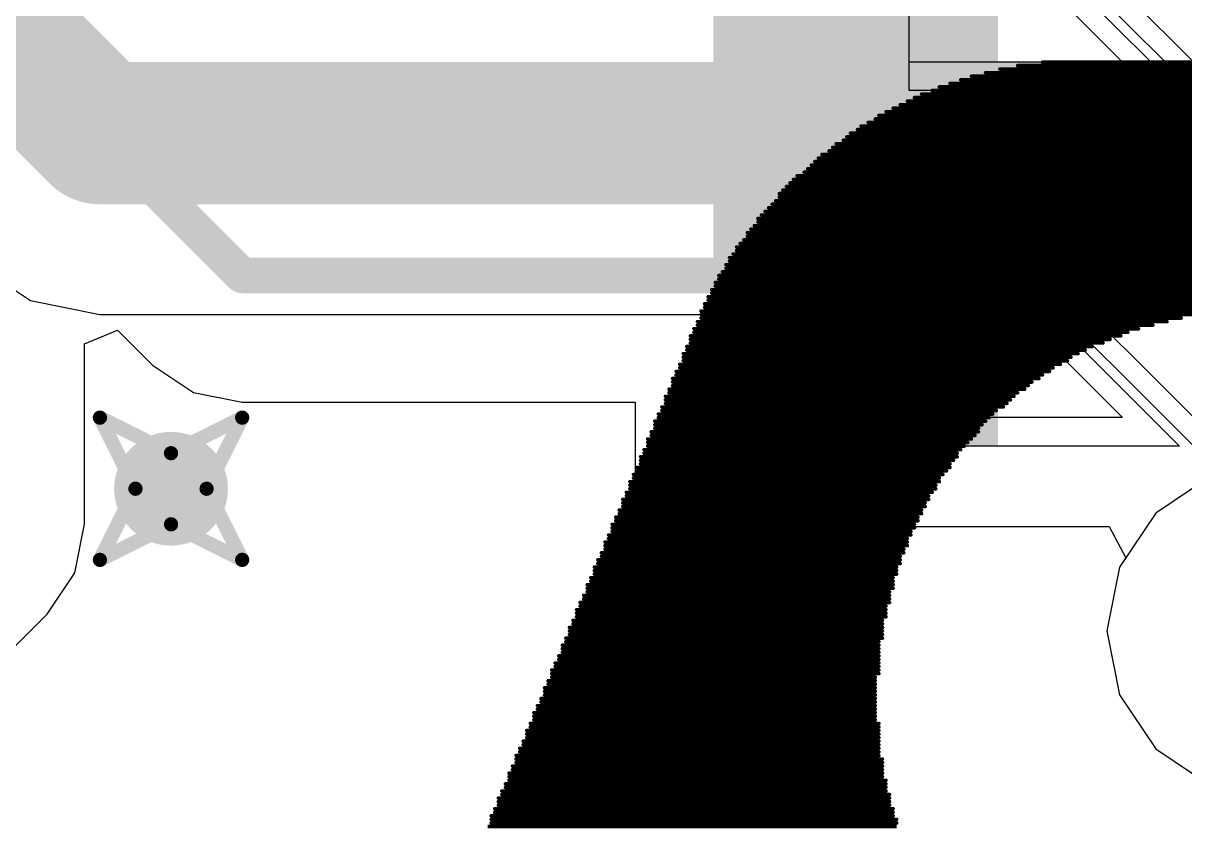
# Model space of a CAD drawing. Header units: millimetres. Extents: x 2.26 to 6.57, y 1.2 to 4.64.
# Drawn here: x 4.0575 to 4.2208, y 1.5259 to 1.6386 of the extents above; entities that cross this region are included whole.
import ezdxf

# ---------------------------------------------------------------- set-up
doc = ezdxf.new("R2010")
doc.units = ezdxf.units.MM
doc.header["$MEASUREMENT"] = 0
for name, color, linetype in [('BottomLayer', 5, 'Continuous'), ('BottomPaste', 16, 'Continuous'), ('BottomSolder', 6, 'Continuous'), ('DrillDrawing', 1, 'Continuous'), ('MultiLayer', 9, 'Continuous'), ('TopLayer', 1, 'Continuous'), ('TopOverlay', 2, 'Continuous'), ('ViaHoleLayer', 16, 'Continuous')]:
    doc.layers.add(name, color=color, linetype=linetype)

# ---------------------------------------------------------------- blocks, each defined once
blk = doc.blocks.new('ST_LOGO_10___3')
at = {"layer": 'TopOverlay', "const_width": 0.0005}
for points in [[(-0.121, 0.1095), (0.219, 0.1095)], [(-0.1175, 0.11), (0.2185, 0.11)], [(-0.1275, 0.108), (0.22, 0.108)], [(-0.1255, 0.1085), (0.22, 0.1085)], [(-0.1235, 0.109), (0.2195, 0.109)], [(-0.133, 0.106), (0.22, 0.106)], [(-0.132, 0.1065), (0.22, 0.1065)], [(-0.1305, 0.107), (0.22, 0.107)], [(-0.129, 0.1075), (0.22, 0.1075)], [(-0.1365, 0.1045), (0.2195, 0.1045)], [(-0.1355, 0.105), (0.22, 0.105)], [(-0.1345, 0.1055), (0.22, 0.1055)], [(-0.1395, 0.103), (0.219, 0.103)], [(-0.1385, 0.1035), (0.219, 0.1035)], [(-0.1375, 0.104), (0.2195, 0.104)], [(-0.143, 0.101), (0.218, 0.101)], [(-0.142, 0.1015), (0.2185, 0.1015)], [(-0.141, 0.102), (0.2185, 0.102)], [(-0.1405, 0.1025), (0.219, 0.1025)], [(-0.145, 0.0995), (0.2175, 0.0995)], [(-0.1445, 0.1), (0.218, 0.1)], [(-0.1435, 0.1005), (0.218, 0.1005)], [(-0.147, 0.098), (0.217, 0.098)], [(-0.1465, 0.0985), (0.217, 0.0985)], [(-0.1455, 0.099), (0.2175, 0.099)], [(-0.149, 0.0965), (0.2165, 0.0965)], [(-0.1485, 0.097), (0.2165, 0.097)], [(-0.1475, 0.0975), (0.2165, 0.0975)], [(-0.151, 0.0945), (0.2155, 0.0945)], [(-0.1505, 0.095), (0.2155, 0.095)], [(-0.15, 0.0955), (0.216, 0.0955)], [(-0.1495, 0.096), (0.216, 0.096)], [(-0.153, 0.093), (0.215, 0.093)], [(-0.1525, 0.0935), (0.215, 0.0935)], [(-0.152, 0.094), (0.2155, 0.094)], [(-0.1545, 0.0915), (0.214, 0.0915)], [(-0.154, 0.092), (0.2145, 0.092)], [(-0.1535, 0.0925), (0.2145, 0.0925)], [(-0.1555, 0.09), (0.2135, 0.09)], [(-0.155, 0.0905), (0.214, 0.0905)], [(-0.1545, 0.091), (0.214, 0.091)], [(-0.1575, 0.088), (0.213, 0.088)], [(-0.157, 0.0885), (0.213, 0.0885)], [(-0.1565, 0.089), (0.213, 0.089)], [(-0.156, 0.0895), (0.2135, 0.0895)], [(-0.1585, 0.0865), (0.212, 0.0865)], [(-0.158, 0.087), (0.2125, 0.087)], [(-0.1575, 0.0875), (0.2125, 0.0875)], [(-0.1595, 0.085), (0.2115, 0.085)], [(-0.159, 0.086), (0.212, 0.086)], [(-0.159, 0.0855), (0.212, 0.0855)], [(-0.1605, 0.084), (0.211, 0.084)], [(-0.1605, 0.0835), (0.211, 0.0835)], [(-0.16, 0.0845), (0.2115, 0.0845)], [(-0.162, 0.0815), (0.21, 0.0815)], [(-0.1615, 0.0825), (0.2105, 0.0825)], [(-0.1615, 0.082), (0.2105, 0.082)], [(-0.161, 0.083), (0.2105, 0.083)], [(-0.163, 0.08), (0.2095, 0.08)], [(-0.1625, 0.0805), (0.2095, 0.0805)], [(-0.162, 0.081), (0.21, 0.081)], [(-0.1635, 0.079), (0.209, 0.079)], [(-0.1635, 0.0785), (0.209, 0.0785)], [(-0.163, 0.0795), (0.2095, 0.0795)], [(-0.1645, 0.077), (0.208, 0.077)], [(-0.1645, 0.0765), (0.208, 0.0765)], [(-0.164, 0.078), (0.2085, 0.078)], [(-0.164, 0.0775), (0.2085, 0.0775)], [(-0.1655, 0.075), (-0.092, 0.075)], [(-0.165, 0.076), (0.207, 0.076)], [(-0.165, 0.0755), (0.2055, 0.0755)], [(-0.166, 0.0735), (-0.1, 0.0735)], [(-0.1655, 0.0745), (-0.0955, 0.0745)], [(-0.1655, 0.074), (-0.098, 0.074)], [(-0.1665, 0.0725), (-0.104, 0.0725)], [(-0.1665, 0.072), (-0.1055, 0.072)], [(-0.166, 0.073), (-0.102, 0.073)], [(-0.1675, 0.07), (-0.1105, 0.07)], [(-0.167, 0.0715), (-0.1065, 0.0715)], [(-0.167, 0.071), (-0.108, 0.071)], [(-0.167, 0.0705), (-0.109, 0.0705)], [(-0.168, 0.069), (-0.1125, 0.069)], [(-0.168, 0.0685), (-0.1135, 0.0685)], [(-0.1675, 0.0695), (-0.1115, 0.0695)], [(-0.1685, 0.0675), (-0.115, 0.0675)], [(-0.1685, 0.067), (-0.116, 0.067)], [(-0.168, 0.068), (-0.114, 0.068)], [(-0.1695, 0.0655), (-0.118, 0.0655)], [(-0.169, 0.0665), (-0.1165, 0.0665)], [(-0.169, 0.066), (-0.1175, 0.066)], [(-0.17, 0.064), (-0.12, 0.064)], [(-0.17, 0.0635), (-0.121, 0.0635)], [(-0.1695, 0.065), (-0.119, 0.065)], [(-0.1695, 0.0645), (-0.1195, 0.0645)], [(-0.1705, 0.063), (-0.1215, 0.063)], [(-0.1705, 0.0625), (-0.122, 0.0625)], [(-0.1705, 0.062), (-0.1225, 0.062)], [(-0.1715, 0.0605), (-0.1245, 0.0605)], [(-0.171, 0.0615), (-0.123, 0.0615)], [(-0.171, 0.061), (-0.124, 0.061)], [(-0.172, 0.0595), (-0.1255, 0.0595)], [(-0.172, 0.059), (-0.126, 0.059)], [(-0.1715, 0.06), (-0.125, 0.06)], [(-0.173, 0.057), (-0.1275, 0.057)], [(-0.1725, 0.058), (-0.1265, 0.058)], [(-0.1725, 0.0575), (-0.127, 0.0575)], [(-0.172, 0.0585), (-0.1265, 0.0585)], [(-0.1735, 0.0555), (-0.129, 0.0555)], [(-0.173, 0.0565), (-0.128, 0.0565)], [(-0.173, 0.056), (-0.1285, 0.056)], [(-0.174, 0.0545), (-0.1295, 0.0545)], [(-0.174, 0.054), (-0.13, 0.054)], [(-0.1735, 0.055), (-0.1295, 0.055)], [(-0.175, 0.052), (-0.1315, 0.052)], [(-0.1745, 0.053), (-0.1305, 0.053)], [(-0.1745, 0.0525), (-0.131, 0.0525)], [(-0.174, 0.0535), (-0.1305, 0.0535)], [(-0.1755, 0.051), (-0.132, 0.051)], [(-0.1755, 0.0505), (-0.1325, 0.0505)], [(-0.175, 0.0515), (-0.132, 0.0515)], [(-0.176, 0.0495), (-0.133, 0.0495)], [(-0.176, 0.049), (-0.1335, 0.049)], [(-0.1755, 0.05), (-0.1325, 0.05)], [(-0.1765, 0.0485), (-0.1335, 0.0485)], [(-0.1765, 0.048), (-0.134, 0.048)], [(-0.1765, 0.0475), (-0.134, 0.0475)], [(-0.1775, 0.046), (-0.135, 0.046)], [(-0.1775, 0.0455), (-0.135, 0.0455)], [(-0.177, 0.047), (-0.1345, 0.047)], [(-0.177, 0.0465), (-0.1345, 0.0465)], [(-0.178, 0.045), (-0.1355, 0.045)], [(-0.178, 0.0445), (-0.1355, 0.0445)], [(-0.178, 0.044), (-0.136, 0.044)], [(-0.179, 0.0425), (-0.1365, 0.0425)], [(-0.1785, 0.0435), (-0.136, 0.0435)], [(-0.1785, 0.043), (-0.1365, 0.043)], [(-0.1795, 0.041), (-0.137, 0.041)], [(-0.179, 0.042), (-0.1365, 0.042)], [(-0.179, 0.0415), (-0.137, 0.0415)], [(-0.1805, 0.039), (-0.138, 0.039)], [(-0.18, 0.04), (-0.1375, 0.04)], [(-0.18, 0.0395), (-0.1375, 0.0395)], [(-0.1795, 0.0405), (-0.1375, 0.0405)], [(-0.181, 0.0375), (-0.1385, 0.0375)], [(-0.1805, 0.0385), (-0.138, 0.0385)], [(-0.1805, 0.038), (-0.138, 0.038)], [(-0.1815, 0.0365), (-0.1385, 0.0365)], [(-0.1815, 0.036), (-0.1385, 0.036)], [(-0.181, 0.037), (-0.1385, 0.037)], [(-0.182, 0.035), (-0.139, 0.035)], [(-0.182, 0.0345), (-0.139, 0.0345)], [(-0.1815, 0.0355), (-0.139, 0.0355)], [(-0.183, 0.033), (-0.1395, 0.033)], [(-0.183, 0.0325), (-0.1395, 0.0325)], [(-0.1825, 0.034), (-0.139, 0.034)], [(-0.1825, 0.0335), (-0.1395, 0.0335)], [(-0.1835, 0.0315), (-0.14, 0.0315)], [(-0.1835, 0.031), (-0.14, 0.031)], [(-0.183, 0.032), (-0.1395, 0.032)], [(-0.184, 0.0305), (-0.14, 0.0305)], [(-0.184, 0.03), (-0.14, 0.03)], [(-0.184, 0.0295), (-0.14, 0.0295)], [(-0.185, 0.028), (-0.1405, 0.028)], [(-0.1845, 0.029), (-0.14, 0.029)], [(-0.1845, 0.0285), (-0.1405, 0.0285)], [(-0.1855, 0.0265), (-0.1405, 0.0265)], [(-0.1855, 0.026), (-0.1405, 0.026)], [(-0.185, 0.0275), (-0.1405, 0.0275)], [(-0.185, 0.027), (-0.1405, 0.027)], [(-0.1865, 0.0245), (-0.1405, 0.0245)], [(-0.186, 0.0255), (-0.1405, 0.0255)], [(-0.186, 0.025), (-0.1405, 0.025)], [(-0.187, 0.023), (-0.141, 0.023)], [(-0.1865, 0.024), (-0.1405, 0.024)], [(-0.1865, 0.0235), (-0.141, 0.0235)], [(-0.1875, 0.022), (-0.141, 0.022)], [(-0.1875, 0.0215), (-0.141, 0.0215)], [(-0.1875, 0.021), (-0.141, 0.021)], [(-0.187, 0.0225), (-0.141, 0.0225)], [(-0.1885, 0.0195), (-0.141, 0.0195)], [(-0.188, 0.0205), (-0.141, 0.0205)], [(-0.188, 0.02), (-0.141, 0.02)], [(-0.189, 0.0185), (-0.141, 0.0185)], [(-0.189, 0.018), (-0.141, 0.018)], [(-0.1885, 0.019), (-0.141, 0.019)], [(-0.1895, 0.017), (-0.1405, 0.017)], [(-0.1895, 0.0165), (-0.1405, 0.0165)], [(-0.189, 0.0175), (-0.141, 0.0175)], [(-0.1905, 0.0145), (-0.1405, 0.0145)], [(-0.19, 0.016), (-0.1405, 0.016)], [(-0.19, 0.0155), (-0.1405, 0.0155)], [(-0.19, 0.015), (-0.1405, 0.015)], [(-0.191, 0.0135), (-0.1405, 0.0135)], [(-0.191, 0.013), (-0.1405, 0.013)], [(-0.1905, 0.014), (-0.1405, 0.014)], [(-0.1915, 0.0125), (-0.1405, 0.0125)], [(-0.1915, 0.012), (-0.14, 0.012)], [(-0.1915, 0.0115), (-0.14, 0.0115)], [(-0.1925, 0.01), (-0.14, 0.01)], [(-0.192, 0.011), (-0.14, 0.011)], [(-0.192, 0.0105), (-0.14, 0.0105)], [(-0.193, 0.0085), (-0.1395, 0.0085)], [(-0.193, 0.008), (-0.1395, 0.008)], [(-0.1925, 0.0095), (-0.14, 0.0095)], [(-0.1925, 0.009), (-0.1395, 0.009)], [(-0.194, 0.0065), (-0.139, 0.0065)], [(-0.1935, 0.0075), (-0.1395, 0.0075)], [(-0.1935, 0.007), (-0.139, 0.007)], [(-0.1945, 0.005), (-0.1385, 0.005)], [(-0.194, 0.006), (-0.139, 0.006)], [(-0.194, 0.0055), (-0.139, 0.0055)], [(-0.195, 0.004), (-0.1385, 0.004)], [(-0.195, 0.0035), (-0.138, 0.0035)], [(-0.1945, 0.0045), (-0.1385, 0.0045)], [(-0.1955, 0.0025), (-0.138, 0.0025)], [(-0.195, 0.003), (-0.138, 0.003)]]:
    blk.add_lwpolyline(points, dxfattribs=at)
at = {"layer": 'TopOverlay', "const_width": 0.00025}
for points in [[(-0.121125, 0.1095, 1), (-0.120875, 0.1095, 1)], [(-0.117625, 0.11, 1), (-0.117375, 0.11, 1)], [(-0.127625, 0.108, 1), (-0.127375, 0.108, 1)], [(-0.125625, 0.1085, 1), (-0.125375, 0.1085, 1)], [(-0.123625, 0.109, 1), (-0.123375, 0.109, 1)], [(-0.133125, 0.106, 1), (-0.132875, 0.106, 1)], [(-0.132125, 0.1065, 1), (-0.131875, 0.1065, 1)], [(-0.130625, 0.107, 1), (-0.130375, 0.107, 1)], [(-0.129125, 0.1075, 1), (-0.128875, 0.1075, 1)], [(-0.136625, 0.1045, 1), (-0.136375, 0.1045, 1)], [(-0.135625, 0.105, 1), (-0.135375, 0.105, 1)], [(-0.134625, 0.1055, 1), (-0.134375, 0.1055, 1)], [(-0.139625, 0.103, 1), (-0.139375, 0.103, 1)], [(-0.138625, 0.1035, 1), (-0.138375, 0.1035, 1)], [(-0.137625, 0.104, 1), (-0.137375, 0.104, 1)], [(-0.143125, 0.101, 1), (-0.142875, 0.101, 1)], [(-0.142125, 0.1015, 1), (-0.141875, 0.1015, 1)], [(-0.141125, 0.102, 1), (-0.140875, 0.102, 1)], [(-0.140625, 0.1025, 1), (-0.140375, 0.1025, 1)], [(-0.145125, 0.0995, 1), (-0.144875, 0.0995, 1)], [(-0.144625, 0.1, 1), (-0.144375, 0.1, 1)], [(-0.143625, 0.1005, 1), (-0.143375, 0.1005, 1)], [(-0.147125, 0.098, 1), (-0.146875, 0.098, 1)], [(-0.146625, 0.0985, 1), (-0.146375, 0.0985, 1)], [(-0.145625, 0.099, 1), (-0.145375, 0.099, 1)], [(-0.149125, 0.0965, 1), (-0.148875, 0.0965, 1)], [(-0.148625, 0.097, 1), (-0.148375, 0.097, 1)], [(-0.147625, 0.0975, 1), (-0.147375, 0.0975, 1)], [(-0.151125, 0.0945, 1), (-0.150875, 0.0945, 1)], [(-0.150625, 0.095, 1), (-0.150375, 0.095, 1)], [(-0.150125, 0.0955, 1), (-0.149875, 0.0955, 1)], [(-0.149625, 0.096, 1), (-0.149375, 0.096, 1)], [(-0.153125, 0.093, 1), (-0.152875, 0.093, 1)], [(-0.152625, 0.0935, 1), (-0.152375, 0.0935, 1)], [(-0.152125, 0.094, 1), (-0.151875, 0.094, 1)], [(-0.154625, 0.0915, 1), (-0.154375, 0.0915, 1)], [(-0.154125, 0.092, 1), (-0.153875, 0.092, 1)], [(-0.153625, 0.0925, 1), (-0.153375, 0.0925, 1)], [(-0.155625, 0.09, 1), (-0.155375, 0.09, 1)], [(-0.155125, 0.0905, 1), (-0.154875, 0.0905, 1)], [(-0.154625, 0.091, 1), (-0.154375, 0.091, 1)], [(-0.157625, 0.088, 1), (-0.157375, 0.088, 1)], [(-0.157125, 0.0885, 1), (-0.156875, 0.0885, 1)], [(-0.156625, 0.089, 1), (-0.156375, 0.089, 1)], [(-0.156125, 0.0895, 1), (-0.155875, 0.0895, 1)], [(-0.158625, 0.0865, 1), (-0.158375, 0.0865, 1)], [(-0.158125, 0.087, 1), (-0.157875, 0.087, 1)], [(-0.157625, 0.0875, 1), (-0.157375, 0.0875, 1)], [(-0.159625, 0.085, 1), (-0.159375, 0.085, 1)], [(-0.159125, 0.086, 1), (-0.158875, 0.086, 1)], [(-0.159125, 0.0855, 1), (-0.158875, 0.0855, 1)], [(-0.160625, 0.084, 1), (-0.160375, 0.084, 1)], [(-0.160625, 0.0835, 1), (-0.160375, 0.0835, 1)], [(-0.160125, 0.0845, 1), (-0.159875, 0.0845, 1)], [(-0.162125, 0.0815, 1), (-0.161875, 0.0815, 1)], [(-0.161625, 0.0825, 1), (-0.161375, 0.0825, 1)], [(-0.161625, 0.082, 1), (-0.161375, 0.082, 1)], [(-0.161125, 0.083, 1), (-0.160875, 0.083, 1)], [(-0.163125, 0.08, 1), (-0.162875, 0.08, 1)], [(-0.162625, 0.0805, 1), (-0.162375, 0.0805, 1)], [(-0.162125, 0.081, 1), (-0.161875, 0.081, 1)], [(-0.163625, 0.079, 1), (-0.163375, 0.079, 1)], [(-0.163625, 0.0785, 1), (-0.163375, 0.0785, 1)], [(-0.163125, 0.0795, 1), (-0.162875, 0.0795, 1)], [(-0.164625, 0.077, 1), (-0.164375, 0.077, 1)], [(-0.164625, 0.0765, 1), (-0.164375, 0.0765, 1)], [(-0.164125, 0.078, 1), (-0.163875, 0.078, 1)], [(-0.164125, 0.0775, 1), (-0.163875, 0.0775, 1)], [(-0.165625, 0.075, 1), (-0.165375, 0.075, 1)], [(-0.165125, 0.076, 1), (-0.164875, 0.076, 1)], [(-0.165125, 0.0755, 1), (-0.164875, 0.0755, 1)], [(-0.166125, 0.0735, 1), (-0.165875, 0.0735, 1)], [(-0.165625, 0.0745, 1), (-0.165375, 0.0745, 1)], [(-0.165625, 0.074, 1), (-0.165375, 0.074, 1)], [(-0.100125, 0.0735, 1), (-0.099875, 0.0735, 1)], [(-0.098125, 0.074, 1), (-0.097875, 0.074, 1)], [(-0.166625, 0.0725, 1), (-0.166375, 0.0725, 1)], [(-0.166625, 0.072, 1), (-0.166375, 0.072, 1)], [(-0.166125, 0.073, 1), (-0.165875, 0.073, 1)], [(-0.105625, 0.072, 1), (-0.105375, 0.072, 1)], [(-0.104125, 0.0725, 1), (-0.103875, 0.0725, 1)], [(-0.102125, 0.073, 1), (-0.101875, 0.073, 1)], [(-0.167625, 0.07, 1), (-0.167375, 0.07, 1)], [(-0.167125, 0.0715, 1), (-0.166875, 0.0715, 1)], [(-0.167125, 0.071, 1), (-0.166875, 0.071, 1)], [(-0.167125, 0.0705, 1), (-0.166875, 0.0705, 1)], [(-0.110625, 0.07, 1), (-0.110375, 0.07, 1)], [(-0.109125, 0.0705, 1), (-0.108875, 0.0705, 1)], [(-0.108125, 0.071, 1), (-0.107875, 0.071, 1)], [(-0.106625, 0.0715, 1), (-0.106375, 0.0715, 1)], [(-0.168125, 0.069, 1), (-0.167875, 0.069, 1)], [(-0.168125, 0.0685, 1), (-0.167875, 0.0685, 1)], [(-0.167625, 0.0695, 1), (-0.167375, 0.0695, 1)], [(-0.113625, 0.0685, 1), (-0.113375, 0.0685, 1)], [(-0.112625, 0.069, 1), (-0.112375, 0.069, 1)], [(-0.111625, 0.0695, 1), (-0.111375, 0.0695, 1)], [(-0.168625, 0.0675, 1), (-0.168375, 0.0675, 1)], [(-0.168625, 0.067, 1), (-0.168375, 0.067, 1)], [(-0.168125, 0.068, 1), (-0.167875, 0.068, 1)], [(-0.116125, 0.067, 1), (-0.115875, 0.067, 1)], [(-0.115125, 0.0675, 1), (-0.114875, 0.0675, 1)], [(-0.114125, 0.068, 1), (-0.113875, 0.068, 1)], [(-0.169625, 0.0655, 1), (-0.169375, 0.0655, 1)], [(-0.169125, 0.0665, 1), (-0.168875, 0.0665, 1)], [(-0.169125, 0.066, 1), (-0.168875, 0.066, 1)], [(-0.118125, 0.0655, 1), (-0.117875, 0.0655, 1)], [(-0.117625, 0.066, 1), (-0.117375, 0.066, 1)], [(-0.116625, 0.0665, 1), (-0.116375, 0.0665, 1)], [(-0.170125, 0.064, 1), (-0.169875, 0.064, 1)], [(-0.170125, 0.0635, 1), (-0.169875, 0.0635, 1)], [(-0.169625, 0.065, 1), (-0.169375, 0.065, 1)], [(-0.169625, 0.0645, 1), (-0.169375, 0.0645, 1)], [(-0.121125, 0.0635, 1), (-0.120875, 0.0635, 1)], [(-0.120125, 0.064, 1), (-0.119875, 0.064, 1)], [(-0.119625, 0.0645, 1), (-0.119375, 0.0645, 1)], [(-0.119125, 0.065, 1), (-0.118875, 0.065, 1)], [(-0.170625, 0.063, 1), (-0.170375, 0.063, 1)], [(-0.170625, 0.0625, 1), (-0.170375, 0.0625, 1)], [(-0.170625, 0.062, 1), (-0.170375, 0.062, 1)], [(-0.122625, 0.062, 1), (-0.122375, 0.062, 1)], [(-0.122125, 0.0625, 1), (-0.121875, 0.0625, 1)], [(-0.121625, 0.063, 1), (-0.121375, 0.063, 1)], [(-0.171625, 0.0605, 1), (-0.171375, 0.0605, 1)], [(-0.171125, 0.0615, 1), (-0.170875, 0.0615, 1)], [(-0.171125, 0.061, 1), (-0.170875, 0.061, 1)], [(-0.124625, 0.0605, 1), (-0.124375, 0.0605, 1)], [(-0.124125, 0.061, 1), (-0.123875, 0.061, 1)], [(-0.123125, 0.0615, 1), (-0.122875, 0.0615, 1)], [(-0.172125, 0.0595, 1), (-0.171875, 0.0595, 1)], [(-0.172125, 0.059, 1), (-0.171875, 0.059, 1)], [(-0.171625, 0.06, 1), (-0.171375, 0.06, 1)], [(-0.126125, 0.059, 1), (-0.125875, 0.059, 1)], [(-0.125625, 0.0595, 1), (-0.125375, 0.0595, 1)], [(-0.125125, 0.06, 1), (-0.124875, 0.06, 1)], [(-0.173125, 0.057, 1), (-0.172875, 0.057, 1)], [(-0.172625, 0.058, 1), (-0.172375, 0.058, 1)], [(-0.172625, 0.0575, 1), (-0.172375, 0.0575, 1)], [(-0.172125, 0.0585, 1), (-0.171875, 0.0585, 1)], [(-0.127625, 0.057, 1), (-0.127375, 0.057, 1)], [(-0.127125, 0.0575, 1), (-0.126875, 0.0575, 1)], [(-0.126625, 0.0585, 1), (-0.126375, 0.0585, 1)], [(-0.126625, 0.058, 1), (-0.126375, 0.058, 1)], [(-0.173625, 0.0555, 1), (-0.173375, 0.0555, 1)], [(-0.173125, 0.0565, 1), (-0.172875, 0.0565, 1)], [(-0.173125, 0.056, 1), (-0.172875, 0.056, 1)], [(-0.129125, 0.0555, 1), (-0.128875, 0.0555, 1)], [(-0.128625, 0.056, 1), (-0.128375, 0.056, 1)], [(-0.128125, 0.0565, 1), (-0.127875, 0.0565, 1)], [(-0.174125, 0.0545, 1), (-0.173875, 0.0545, 1)], [(-0.174125, 0.054, 1), (-0.173875, 0.054, 1)], [(-0.173625, 0.055, 1), (-0.173375, 0.055, 1)], [(-0.130125, 0.054, 1), (-0.129875, 0.054, 1)], [(-0.129625, 0.055, 1), (-0.129375, 0.055, 1)], [(-0.129625, 0.0545, 1), (-0.129375, 0.0545, 1)], [(-0.175125, 0.052, 1), (-0.174875, 0.052, 1)], [(-0.174625, 0.053, 1), (-0.174375, 0.053, 1)], [(-0.174625, 0.0525, 1), (-0.174375, 0.0525, 1)], [(-0.174125, 0.0535, 1), (-0.173875, 0.0535, 1)], [(-0.131625, 0.052, 1), (-0.131375, 0.052, 1)], [(-0.131125, 0.0525, 1), (-0.130875, 0.0525, 1)], [(-0.130625, 0.0535, 1), (-0.130375, 0.0535, 1)], [(-0.130625, 0.053, 1), (-0.130375, 0.053, 1)], [(-0.175625, 0.051, 1), (-0.175375, 0.051, 1)], [(-0.175625, 0.0505, 1), (-0.175375, 0.0505, 1)], [(-0.175125, 0.0515, 1), (-0.174875, 0.0515, 1)], [(-0.132625, 0.0505, 1), (-0.132375, 0.0505, 1)], [(-0.132125, 0.0515, 1), (-0.131875, 0.0515, 1)], [(-0.132125, 0.051, 1), (-0.131875, 0.051, 1)], [(-0.176125, 0.0495, 1), (-0.175875, 0.0495, 1)], [(-0.176125, 0.049, 1), (-0.175875, 0.049, 1)], [(-0.175625, 0.05, 1), (-0.175375, 0.05, 1)], [(-0.133625, 0.049, 1), (-0.133375, 0.049, 1)], [(-0.133125, 0.0495, 1), (-0.132875, 0.0495, 1)], [(-0.132625, 0.05, 1), (-0.132375, 0.05, 1)], [(-0.176625, 0.0485, 1), (-0.176375, 0.0485, 1)], [(-0.176625, 0.048, 1), (-0.176375, 0.048, 1)], [(-0.176625, 0.0475, 1), (-0.176375, 0.0475, 1)], [(-0.134125, 0.048, 1), (-0.133875, 0.048, 1)], [(-0.134125, 0.0475, 1), (-0.133875, 0.0475, 1)], [(-0.133625, 0.0485, 1), (-0.133375, 0.0485, 1)], [(-0.177625, 0.046, 1), (-0.177375, 0.046, 1)], [(-0.177625, 0.0455, 1), (-0.177375, 0.0455, 1)], [(-0.177125, 0.047, 1), (-0.176875, 0.047, 1)], [(-0.177125, 0.0465, 1), (-0.176875, 0.0465, 1)], [(-0.135125, 0.046, 1), (-0.134875, 0.046, 1)], [(-0.135125, 0.0455, 1), (-0.134875, 0.0455, 1)], [(-0.134625, 0.047, 1), (-0.134375, 0.047, 1)], [(-0.134625, 0.0465, 1), (-0.134375, 0.0465, 1)], [(-0.178125, 0.045, 1), (-0.177875, 0.045, 1)], [(-0.178125, 0.0445, 1), (-0.177875, 0.0445, 1)], [(-0.178125, 0.044, 1), (-0.177875, 0.044, 1)], [(-0.136125, 0.044, 1), (-0.135875, 0.044, 1)], [(-0.135625, 0.045, 1), (-0.135375, 0.045, 1)], [(-0.135625, 0.0445, 1), (-0.135375, 0.0445, 1)], [(-0.179125, 0.0425, 1), (-0.178875, 0.0425, 1)], [(-0.178625, 0.0435, 1), (-0.178375, 0.0435, 1)], [(-0.178625, 0.043, 1), (-0.178375, 0.043, 1)], [(-0.136625, 0.043, 1), (-0.136375, 0.043, 1)], [(-0.136625, 0.0425, 1), (-0.136375, 0.0425, 1)], [(-0.136125, 0.0435, 1), (-0.135875, 0.0435, 1)], [(-0.179625, 0.041, 1), (-0.179375, 0.041, 1)], [(-0.179125, 0.042, 1), (-0.178875, 0.042, 1)], [(-0.179125, 0.0415, 1), (-0.178875, 0.0415, 1)], [(-0.137125, 0.0415, 1), (-0.136875, 0.0415, 1)], [(-0.137125, 0.041, 1), (-0.136875, 0.041, 1)], [(-0.136625, 0.042, 1), (-0.136375, 0.042, 1)], [(-0.180625, 0.039, 1), (-0.180375, 0.039, 1)], [(-0.180125, 0.04, 1), (-0.179875, 0.04, 1)], [(-0.180125, 0.0395, 1), (-0.179875, 0.0395, 1)], [(-0.179625, 0.0405, 1), (-0.179375, 0.0405, 1)], [(-0.138125, 0.039, 1), (-0.137875, 0.039, 1)], [(-0.137625, 0.0405, 1), (-0.137375, 0.0405, 1)], [(-0.137625, 0.04, 1), (-0.137375, 0.04, 1)], [(-0.137625, 0.0395, 1), (-0.137375, 0.0395, 1)], [(-0.181125, 0.0375, 1), (-0.180875, 0.0375, 1)], [(-0.180625, 0.0385, 1), (-0.180375, 0.0385, 1)], [(-0.180625, 0.038, 1), (-0.180375, 0.038, 1)], [(-0.138625, 0.0375, 1), (-0.138375, 0.0375, 1)], [(-0.138125, 0.0385, 1), (-0.137875, 0.0385, 1)], [(-0.138125, 0.038, 1), (-0.137875, 0.038, 1)], [(-0.181625, 0.0365, 1), (-0.181375, 0.0365, 1)], [(-0.181625, 0.036, 1), (-0.181375, 0.036, 1)], [(-0.181125, 0.037, 1), (-0.180875, 0.037, 1)], [(-0.138625, 0.037, 1), (-0.138375, 0.037, 1)], [(-0.138625, 0.0365, 1), (-0.138375, 0.0365, 1)], [(-0.138625, 0.036, 1), (-0.138375, 0.036, 1)], [(-0.182125, 0.035, 1), (-0.181875, 0.035, 1)], [(-0.182125, 0.0345, 1), (-0.181875, 0.0345, 1)], [(-0.181625, 0.0355, 1), (-0.181375, 0.0355, 1)], [(-0.139125, 0.0355, 1), (-0.138875, 0.0355, 1)], [(-0.139125, 0.035, 1), (-0.138875, 0.035, 1)], [(-0.139125, 0.0345, 1), (-0.138875, 0.0345, 1)], [(-0.183125, 0.033, 1), (-0.182875, 0.033, 1)], [(-0.183125, 0.0325, 1), (-0.182875, 0.0325, 1)], [(-0.182625, 0.034, 1), (-0.182375, 0.034, 1)], [(-0.182625, 0.0335, 1), (-0.182375, 0.0335, 1)], [(-0.139625, 0.0335, 1), (-0.139375, 0.0335, 1)], [(-0.139625, 0.033, 1), (-0.139375, 0.033, 1)], [(-0.139625, 0.0325, 1), (-0.139375, 0.0325, 1)], [(-0.139125, 0.034, 1), (-0.138875, 0.034, 1)], [(-0.183625, 0.0315, 1), (-0.183375, 0.0315, 1)], [(-0.183625, 0.031, 1), (-0.183375, 0.031, 1)], [(-0.183125, 0.032, 1), (-0.182875, 0.032, 1)], [(-0.140125, 0.0315, 1), (-0.139875, 0.0315, 1)], [(-0.140125, 0.031, 1), (-0.139875, 0.031, 1)], [(-0.139625, 0.032, 1), (-0.139375, 0.032, 1)], [(-0.184125, 0.0305, 1), (-0.183875, 0.0305, 1)], [(-0.184125, 0.03, 1), (-0.183875, 0.03, 1)], [(-0.184125, 0.0295, 1), (-0.183875, 0.0295, 1)], [(-0.140125, 0.0305, 1), (-0.139875, 0.0305, 1)], [(-0.140125, 0.03, 1), (-0.139875, 0.03, 1)], [(-0.140125, 0.0295, 1), (-0.139875, 0.0295, 1)], [(-0.185125, 0.028, 1), (-0.184875, 0.028, 1)], [(-0.184625, 0.029, 1), (-0.184375, 0.029, 1)], [(-0.184625, 0.0285, 1), (-0.184375, 0.0285, 1)], [(-0.140625, 0.0285, 1), (-0.140375, 0.0285, 1)], [(-0.140625, 0.028, 1), (-0.140375, 0.028, 1)], [(-0.140125, 0.029, 1), (-0.139875, 0.029, 1)], [(-0.185625, 0.0265, 1), (-0.185375, 0.0265, 1)], [(-0.185625, 0.026, 1), (-0.185375, 0.026, 1)], [(-0.185125, 0.0275, 1), (-0.184875, 0.0275, 1)], [(-0.185125, 0.027, 1), (-0.184875, 0.027, 1)], [(-0.140625, 0.0275, 1), (-0.140375, 0.0275, 1)], [(-0.140625, 0.027, 1), (-0.140375, 0.027, 1)], [(-0.140625, 0.0265, 1), (-0.140375, 0.0265, 1)], [(-0.140625, 0.026, 1), (-0.140375, 0.026, 1)], [(-0.186625, 0.0245, 1), (-0.186375, 0.0245, 1)], [(-0.186125, 0.0255, 1), (-0.185875, 0.0255, 1)], [(-0.186125, 0.025, 1), (-0.185875, 0.025, 1)], [(-0.140625, 0.0255, 1), (-0.140375, 0.0255, 1)], [(-0.140625, 0.025, 1), (-0.140375, 0.025, 1)], [(-0.140625, 0.0245, 1), (-0.140375, 0.0245, 1)], [(-0.187125, 0.023, 1), (-0.186875, 0.023, 1)], [(-0.186625, 0.024, 1), (-0.186375, 0.024, 1)], [(-0.186625, 0.0235, 1), (-0.186375, 0.0235, 1)], [(-0.141125, 0.0235, 1), (-0.140875, 0.0235, 1)], [(-0.141125, 0.023, 1), (-0.140875, 0.023, 1)], [(-0.140625, 0.024, 1), (-0.140375, 0.024, 1)], [(-0.187625, 0.022, 1), (-0.187375, 0.022, 1)], [(-0.187625, 0.0215, 1), (-0.187375, 0.0215, 1)], [(-0.187625, 0.021, 1), (-0.187375, 0.021, 1)], [(-0.187125, 0.0225, 1), (-0.186875, 0.0225, 1)], [(-0.141125, 0.0225, 1), (-0.140875, 0.0225, 1)], [(-0.141125, 0.022, 1), (-0.140875, 0.022, 1)], [(-0.141125, 0.0215, 1), (-0.140875, 0.0215, 1)], [(-0.141125, 0.021, 1), (-0.140875, 0.021, 1)], [(-0.188625, 0.0195, 1), (-0.188375, 0.0195, 1)], [(-0.188125, 0.0205, 1), (-0.187875, 0.0205, 1)], [(-0.188125, 0.02, 1), (-0.187875, 0.02, 1)], [(-0.141125, 0.0205, 1), (-0.140875, 0.0205, 1)], [(-0.141125, 0.02, 1), (-0.140875, 0.02, 1)], [(-0.141125, 0.0195, 1), (-0.140875, 0.0195, 1)], [(-0.189125, 0.0185, 1), (-0.188875, 0.0185, 1)], [(-0.189125, 0.018, 1), (-0.188875, 0.018, 1)], [(-0.188625, 0.019, 1), (-0.188375, 0.019, 1)], [(-0.141125, 0.019, 1), (-0.140875, 0.019, 1)], [(-0.141125, 0.0185, 1), (-0.140875, 0.0185, 1)], [(-0.141125, 0.018, 1), (-0.140875, 0.018, 1)], [(-0.189625, 0.017, 1), (-0.189375, 0.017, 1)], [(-0.189625, 0.0165, 1), (-0.189375, 0.0165, 1)], [(-0.189125, 0.0175, 1), (-0.188875, 0.0175, 1)], [(-0.141125, 0.0175, 1), (-0.140875, 0.0175, 1)], [(-0.140625, 0.017, 1), (-0.140375, 0.017, 1)], [(-0.140625, 0.0165, 1), (-0.140375, 0.0165, 1)], [(-0.190625, 0.0145, 1), (-0.190375, 0.0145, 1)], [(-0.190125, 0.016, 1), (-0.189875, 0.016, 1)], [(-0.190125, 0.0155, 1), (-0.189875, 0.0155, 1)], [(-0.190125, 0.015, 1), (-0.189875, 0.015, 1)], [(-0.140625, 0.016, 1), (-0.140375, 0.016, 1)], [(-0.140625, 0.0155, 1), (-0.140375, 0.0155, 1)], [(-0.140625, 0.015, 1), (-0.140375, 0.015, 1)], [(-0.140625, 0.0145, 1), (-0.140375, 0.0145, 1)], [(-0.191125, 0.0135, 1), (-0.190875, 0.0135, 1)], [(-0.191125, 0.013, 1), (-0.190875, 0.013, 1)], [(-0.190625, 0.014, 1), (-0.190375, 0.014, 1)], [(-0.140625, 0.014, 1), (-0.140375, 0.014, 1)], [(-0.140625, 0.0135, 1), (-0.140375, 0.0135, 1)], [(-0.140625, 0.013, 1), (-0.140375, 0.013, 1)], [(-0.191625, 0.0125, 1), (-0.191375, 0.0125, 1)], [(-0.191625, 0.012, 1), (-0.191375, 0.012, 1)], [(-0.191625, 0.0115, 1), (-0.191375, 0.0115, 1)], [(-0.140625, 0.0125, 1), (-0.140375, 0.0125, 1)], [(-0.140125, 0.012, 1), (-0.139875, 0.012, 1)], [(-0.140125, 0.0115, 1), (-0.139875, 0.0115, 1)], [(-0.192625, 0.01, 1), (-0.192375, 0.01, 1)], [(-0.192125, 0.011, 1), (-0.191875, 0.011, 1)], [(-0.192125, 0.0105, 1), (-0.191875, 0.0105, 1)], [(-0.140125, 0.011, 1), (-0.139875, 0.011, 1)], [(-0.140125, 0.0105, 1), (-0.139875, 0.0105, 1)], [(-0.140125, 0.01, 1), (-0.139875, 0.01, 1)], [(-0.193125, 0.0085, 1), (-0.192875, 0.0085, 1)], [(-0.193125, 0.008, 1), (-0.192875, 0.008, 1)], [(-0.192625, 0.0095, 1), (-0.192375, 0.0095, 1)], [(-0.192625, 0.009, 1), (-0.192375, 0.009, 1)], [(-0.140125, 0.0095, 1), (-0.139875, 0.0095, 1)], [(-0.139625, 0.009, 1), (-0.139375, 0.009, 1)], [(-0.139625, 0.0085, 1), (-0.139375, 0.0085, 1)], [(-0.139625, 0.008, 1), (-0.139375, 0.008, 1)], [(-0.194125, 0.0065, 1), (-0.193875, 0.0065, 1)], [(-0.193625, 0.0075, 1), (-0.193375, 0.0075, 1)], [(-0.193625, 0.007, 1), (-0.193375, 0.007, 1)], [(-0.139625, 0.0075, 1), (-0.139375, 0.0075, 1)], [(-0.139125, 0.007, 1), (-0.138875, 0.007, 1)], [(-0.139125, 0.0065, 1), (-0.138875, 0.0065, 1)], [(-0.194625, 0.005, 1), (-0.194375, 0.005, 1)], [(-0.194125, 0.006, 1), (-0.193875, 0.006, 1)], [(-0.194125, 0.0055, 1), (-0.193875, 0.0055, 1)], [(-0.139125, 0.006, 1), (-0.138875, 0.006, 1)], [(-0.139125, 0.0055, 1), (-0.138875, 0.0055, 1)], [(-0.138625, 0.005, 1), (-0.138375, 0.005, 1)], [(-0.195125, 0.004, 1), (-0.194875, 0.004, 1)], [(-0.195125, 0.0035, 1), (-0.194875, 0.0035, 1)], [(-0.194625, 0.0045, 1), (-0.194375, 0.0045, 1)], [(-0.138625, 0.0045, 1), (-0.138375, 0.0045, 1)], [(-0.138625, 0.004, 1), (-0.138375, 0.004, 1)], [(-0.138125, 0.0035, 1), (-0.137875, 0.0035, 1)], [(-0.195125, 0.003, 1), (-0.194875, 0.003, 1)], [(-0.138125, 0.003, 1), (-0.137875, 0.003, 1)]]:
    blk.add_lwpolyline(points, format="xyb", close=True, dxfattribs=at)
blk = doc.blocks.new('JP2_SMD_B_29')
at = {"layer": 'BottomLayer'}
for p, q in [((-0.02625, 0.02), (-0.02625, 0)), ((0.00375, 0.02), (-0.02625, 0.02)), ((-0.01625, 0), (0.00375, 0.02)), ((-0.00625, 0), (0.01375, 0.02)), ((0.01375, 0.02), (0.02375, 0.02)), ((0.02375, 0.02), (0.02375, -0.02)), ((-0.02625, -0.02), (-0.02625, 0)), ((-0.02625, 0), (-0.01625, 0)), ((-0.02625, 0), (-0.01625, 0)), ((-0.01625, 0), (0.00375, -0.02)), ((0.01375, -0.02), (-0.00625, 0)), ((0.00375, -0.02), (-0.02625, -0.02)), ((0.02375, -0.02), (0.01375, -0.02))]:
    blk.add_line(p, q, dxfattribs=at)
for points in [[(-0.01775, 0.02), (-0.04975, 0.02), (-0.01775, -0.02), (-0.04975, -0.02)], [(0.04975, 0.02), (0.01775, 0.02), (0.04975, -0.02), (0.01775, -0.02)]]:
    blk.add_solid(points, dxfattribs=at)
at = {"layer": 'BottomPaste'}
for p, q in [((-0.02625, 0.02), (-0.02625, 0)), ((0.00375, 0.02), (-0.02625, 0.02)), ((-0.01625, 0), (0.00375, 0.02)), ((-0.00625, 0), (0.01375, 0.02)), ((0.01375, 0.02), (0.02375, 0.02)), ((0.02375, 0.02), (0.02375, -0.02)), ((-0.02625, -0.02), (-0.02625, 0)), ((-0.02625, 0), (-0.01625, 0)), ((-0.02625, 0), (-0.01625, 0)), ((-0.01625, 0), (0.00375, -0.02)), ((0.01375, -0.02), (-0.00625, 0)), ((0.00375, -0.02), (-0.02625, -0.02)), ((0.02375, -0.02), (0.01375, -0.02))]:
    blk.add_line(p, q, dxfattribs=at)
for points in [[(-0.01775, 0.02), (-0.04975, 0.02), (-0.01775, -0.02), (-0.04975, -0.02)], [(0.04975, 0.02), (0.01775, 0.02), (0.04975, -0.02), (0.01775, -0.02)]]:
    blk.add_solid(points, dxfattribs=at)
at = {"layer": 'BottomSolder'}
for p, q in [((-0.02625, 0.024), (-0.02625, 0)), ((0.01175, 0.024), (-0.02625, 0.024)), ((-0.01225, 0), (0.01175, 0.024)), ((-0.01025, 0), (0.01375, 0.024)), ((0.01375, 0.024), (0.02375, 0.024)), ((0.02375, 0.024), (0.02375, -0.024)), ((-0.02625, -0.024), (-0.02625, 0)), ((-0.02625, 0), (-0.01225, 0)), ((-0.02625, 0), (-0.01225, 0)), ((-0.01225, 0), (0.01175, -0.024)), ((0.01375, -0.024), (-0.01025, 0)), ((0.01175, -0.024), (-0.02625, -0.024)), ((0.02375, -0.024), (0.01375, -0.024))]:
    blk.add_line(p, q, dxfattribs=at)
for points in [[(-0.01375, 0.024), (-0.05375, 0.024), (-0.01375, -0.024), (-0.05375, -0.024)], [(0.05375, 0.024), (0.01375, 0.024), (0.05375, -0.024), (0.01375, -0.024)]]:
    blk.add_solid(points, dxfattribs=at)
blk = doc.blocks.new('JP2_SMD_B_31')
at = {"layer": 'BottomLayer'}
for p, q in [((-0.02625, 0.02), (-0.02625, 0)), ((0.00375, 0.02), (-0.02625, 0.02)), ((-0.01625, 0), (0.00375, 0.02)), ((-0.00625, 0), (0.01375, 0.02)), ((0.01375, 0.02), (0.02375, 0.02)), ((0.02375, 0.02), (0.02375, -0.02)), ((-0.02625, -0.02), (-0.02625, 0)), ((-0.02625, 0), (-0.01625, 0)), ((-0.02625, 0), (-0.01625, 0)), ((-0.01625, 0), (0.00375, -0.02)), ((0.01375, -0.02), (-0.00625, 0)), ((0.00375, -0.02), (-0.02625, -0.02)), ((0.02375, -0.02), (0.01375, -0.02))]:
    blk.add_line(p, q, dxfattribs=at)
for points in [[(-0.01775, 0.02), (-0.04975, 0.02), (-0.01775, -0.02), (-0.04975, -0.02)], [(0.04975, 0.02), (0.01775, 0.02), (0.04975, -0.02), (0.01775, -0.02)]]:
    blk.add_solid(points, dxfattribs=at)
at = {"layer": 'BottomPaste'}
for p, q in [((-0.02625, 0.02), (-0.02625, 0)), ((0.00375, 0.02), (-0.02625, 0.02)), ((-0.01625, 0), (0.00375, 0.02)), ((-0.00625, 0), (0.01375, 0.02)), ((0.01375, 0.02), (0.02375, 0.02)), ((0.02375, 0.02), (0.02375, -0.02)), ((-0.02625, -0.02), (-0.02625, 0)), ((-0.02625, 0), (-0.01625, 0)), ((-0.02625, 0), (-0.01625, 0)), ((-0.01625, 0), (0.00375, -0.02)), ((0.01375, -0.02), (-0.00625, 0)), ((0.00375, -0.02), (-0.02625, -0.02)), ((0.02375, -0.02), (0.01375, -0.02))]:
    blk.add_line(p, q, dxfattribs=at)
for points in [[(-0.01775, 0.02), (-0.04975, 0.02), (-0.01775, -0.02), (-0.04975, -0.02)], [(0.04975, 0.02), (0.01775, 0.02), (0.04975, -0.02), (0.01775, -0.02)]]:
    blk.add_solid(points, dxfattribs=at)
at = {"layer": 'BottomSolder'}
for p, q in [((-0.02625, 0.024), (-0.02625, 0)), ((0.01175, 0.024), (-0.02625, 0.024)), ((-0.01225, 0), (0.01175, 0.024)), ((-0.01025, 0), (0.01375, 0.024)), ((0.01375, 0.024), (0.02375, 0.024)), ((0.02375, 0.024), (0.02375, -0.024)), ((-0.02625, -0.024), (-0.02625, 0)), ((-0.02625, 0), (-0.01225, 0)), ((-0.02625, 0), (-0.01225, 0)), ((-0.01225, 0), (0.01175, -0.024)), ((0.01375, -0.024), (-0.01025, 0)), ((0.01175, -0.024), (-0.02625, -0.024)), ((0.02375, -0.024), (0.01375, -0.024))]:
    blk.add_line(p, q, dxfattribs=at)
for points in [[(-0.01375, 0.024), (-0.05375, 0.024), (-0.01375, -0.024), (-0.05375, -0.024)], [(0.05375, 0.024), (0.01375, 0.024), (0.05375, -0.024), (0.01375, -0.024)]]:
    blk.add_solid(points, dxfattribs=at)

msp = doc.modelspace()

# ---------------------------------------------------------------- linework, layer by layer
at = {"layer": 'BottomLayer'}
for p, q in [((4.06611, 1.59354), (4.07073, 1.59545)), ((4.07073, 1.59545), (4.07565, 1.59053)), ((4.06611, 1.56815), (4.06611, 1.59354)), ((4.07565, 1.59053), (4.07565, 1.59053)), ((4.07565, 1.59053), (4.08144, 1.58666)), ((4.08144, 1.58666), (4.08827, 1.58531)), ((4.08827, 1.58531), (4.14352, 1.58531)), ((4.14352, 1.58531), (4.14352, 1.56815)), ((4.06475, 1.56132), (4.06611, 1.56815)), ((4.14352, 1.56815), (4.18054, 1.56815)), ((4.18054, 1.56815), (4.18202, 1.56786)), ((4.18202, 1.56786), (4.21013, 1.56786)), ((4.21013, 1.56786), (4.21249, 1.56345)), ((4.21249, 1.56345), (4.2116, 1.56212)), ((4.06088, 1.55553), (4.06475, 1.56132)), ((4.2116, 1.56212), (4.20982, 1.55315)), ((4.05628, 1.55092), (4.06088, 1.55553)), ((4.20982, 1.55315), (4.2116, 1.54418)), ((4.2116, 1.54418), (4.21669, 1.53657)), ((4.21669, 1.53657), (4.22429, 1.53148))]:
    msp.add_line(p, q, dxfattribs=at)
at = {"layer": 'BottomLayer', "const_width": 0.005}
for points in [[(4.06327, 1.62815), (4.06327, 1.86214)], [(4.06327, 1.62815), (4.08827, 1.60315)], [(4.08827, 1.60315), (4.17452, 1.60315)]]:
    msp.add_lwpolyline(points, dxfattribs=at)
at = {"layer": 'BottomLayer'}
for points, const_width in [([(4.06202, 1.62815, 1), (4.06452, 1.62815, 1)], 0.0025), ([(4.06202, 1.62815, 1), (4.06452, 1.62815, 1)], 0.0025), ([(4.08702, 1.60315, 1), (4.08952, 1.60315, 1)], 0.0025), ([(4.08702, 1.60315, 1), (4.08952, 1.60315, 1)], 0.0025), ([(4.17327, 1.60315, 1), (4.17577, 1.60315, 1)], 0.0025), ([(4.07427, 1.57315, 1), (4.08227, 1.57315, 1)], 0.008)]:
    msp.add_lwpolyline(points, format="xyb", close=True, dxfattribs=dict(at, const_width=const_width))
at = {"layer": 'DrillDrawing', "const_width": 0.002}
for points in [[(4.06827, 1.58315), (4.07827, 1.57815)], [(4.06827, 1.58315), (4.07327, 1.57315)], [(4.07827, 1.57815), (4.08827, 1.58315)], [(4.08327, 1.57315), (4.08827, 1.58315)], [(4.06827, 1.56315), (4.07327, 1.57315)], [(4.08327, 1.57315), (4.08827, 1.56315)], [(4.06827, 1.56315), (4.07827, 1.56815)], [(4.07827, 1.56815), (4.08827, 1.56315)]]:
    msp.add_lwpolyline(points, dxfattribs=at)
at = {"layer": 'DrillDrawing', "const_width": 0.001}
for points in [[(4.06777, 1.58315, 1), (4.06877, 1.58315, 1)], [(4.06777, 1.58315, 1), (4.06877, 1.58315, 1)], [(4.08777, 1.58315, 1), (4.08877, 1.58315, 1)], [(4.08777, 1.58315, 1), (4.08877, 1.58315, 1)], [(4.07777, 1.57815, 1), (4.07877, 1.57815, 1)], [(4.07777, 1.57815, 1), (4.07877, 1.57815, 1)], [(4.07277, 1.57315, 1), (4.07377, 1.57315, 1)], [(4.07277, 1.57315, 1), (4.07377, 1.57315, 1)], [(4.08277, 1.57315, 1), (4.08377, 1.57315, 1)], [(4.08277, 1.57315, 1), (4.08377, 1.57315, 1)], [(4.07777, 1.56815, 1), (4.07877, 1.56815, 1)], [(4.07777, 1.56815, 1), (4.07877, 1.56815, 1)], [(4.06777, 1.56315, 1), (4.06877, 1.56315, 1)], [(4.06777, 1.56315, 1), (4.06877, 1.56315, 1)], [(4.08777, 1.56315, 1), (4.08877, 1.56315, 1)], [(4.08777, 1.56315, 1), (4.08877, 1.56315, 1)]]:
    msp.add_lwpolyline(points, format="xyb", close=True, dxfattribs=at)
at = {"layer": 'MultiLayer', "const_width": 0.008}
msp.add_lwpolyline([(4.07427, 1.57315, 1), (4.08227, 1.57315, 1)], format="xyb", close=True, dxfattribs=at)
at = {"layer": 'TopLayer'}
for p, q in [((4.05024, 1.60513), (4.05851, 1.5996)), ((4.05851, 1.5996), (4.06827, 1.59766)), ((4.06827, 1.59766), (4.29827, 1.59766)), ((4.22429, 1.57482), (4.21669, 1.56973)), ((4.21669, 1.56973), (4.2116, 1.56212)), ((4.2116, 1.56212), (4.20982, 1.55315)), ((4.20982, 1.55315), (4.2116, 1.54418)), ((4.2116, 1.54418), (4.21669, 1.53657)), ((4.21669, 1.53657), (4.22429, 1.53148))]:
    msp.add_line(p, q, dxfattribs=at)
at = {"layer": 'TopLayer', "const_width": 0.02}
for points in [[(4.03827, 1.65315), (4.06827, 1.62315)], [(4.06827, 1.62315), (4.29827, 1.62315)]]:
    msp.add_lwpolyline(points, dxfattribs=at)
at = {"layer": 'TopLayer'}
for points, const_width in [([(4.06327, 1.62315, 1), (4.07327, 1.62315, 1)], 0.01), ([(4.06327, 1.62315, 1), (4.07327, 1.62315, 1)], 0.01), ([(4.07427, 1.57315, 1), (4.08227, 1.57315, 1)], 0.008)]:
    msp.add_lwpolyline(points, format="xyb", close=True, dxfattribs=dict(at, const_width=const_width))
at = {"layer": 'ViaHoleLayer', "const_width": 0.004}
msp.add_lwpolyline([(4.07627, 1.57315, 1), (4.08027, 1.57315, 1)], format="xyb", close=True, dxfattribs=at)

# ---------------------------------------------------------------- block references
at = {"rotation": 360}
for name, p in [('JP2_SMD_B_31', (4.20827, 1.65315)), ('JP2_SMD_B_29', (4.20827, 1.60315))]:
    msp.add_blockref(name, p, dxfattribs=at)
msp.add_blockref('ST_LOGO_10___3', (4.31827, 1.52315))

doc.saveas('drawing.dxf')
